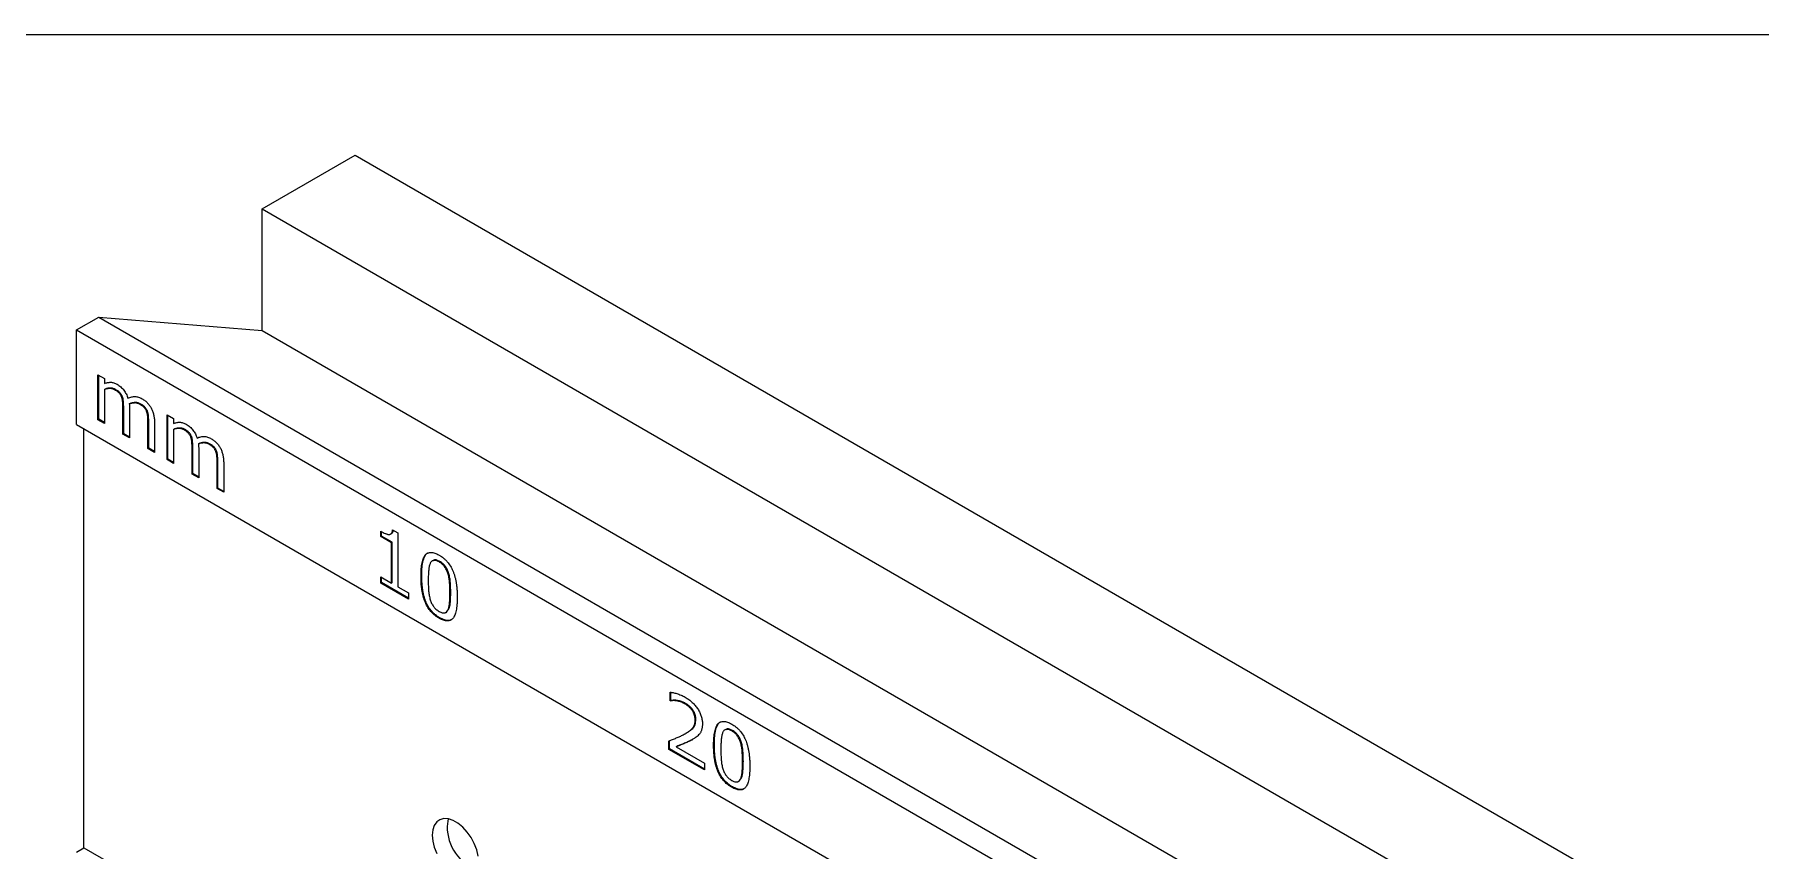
# Model space of a CAD drawing. Header units: millimetres. Extents: x 2 to 278, y 1 to 215.
# Drawn here: x 179.3 to 241.8, y 185.1 to 214.6 of the extents above; entities that cross this region are included whole.
import ezdxf

# ---------------------------------------------------------------- set-up
doc = ezdxf.new("R2010")
doc.units = ezdxf.units.MM

msp = doc.modelspace()

# ---------------------------------------------------------------- linework, layer by layer
at = {"color": 7, "linetype": 'Continuous', "lineweight": 0}
for p, q in [((1.579, 214.645), (277.989, 214.645)), ((187.509, 208.326), (190.876, 210.27)), ((190.876, 210.27), (270.426, 164.347)), ((187.509, 203.918), (187.509, 208.326)), ((187.509, 208.326), (267.058, 162.403)), ((180.773, 203.94), (181.582, 204.406)), ((181.582, 204.406), (261.131, 158.483)), ((181.582, 204.406), (187.509, 203.918)), ((180.773, 200.518), (180.773, 203.94)), ((180.773, 203.94), (260.323, 158.017)), ((187.509, 203.918), (267.058, 157.995)), ((181.551, 202.317), (181.79, 202.18)), ((181.551, 200.691), (181.551, 202.317)), ((181.578, 200.706), (181.578, 202.302)), ((181.79, 202.18), (181.79, 201.999)), ((181.79, 201.787), (181.817, 201.802)), ((181.79, 201.787), (181.79, 200.553)), ((182.177, 201.763), (182.204, 201.778)), ((182.416, 201.498), (182.442, 201.514)), ((182.458, 201.108), (182.485, 201.124)), ((182.458, 200.167), (182.458, 201.108)), ((182.485, 200.183), (182.485, 201.124)), ((182.688, 201.261), (182.715, 201.276)), ((182.697, 201.087), (182.697, 200.029)), ((183.084, 201.239), (183.111, 201.255)), ((183.323, 200.973), (183.35, 200.988)), ((184.057, 200.87), (184.296, 200.733)), ((184.057, 199.244), (184.057, 200.87)), ((184.084, 199.26), (184.084, 200.855)), ((180.773, 200.518), (260.323, 154.595)), ((181.043, 185.18), (181.043, 200.362)), ((181.551, 200.691), (181.578, 200.706)), ((181.79, 200.553), (181.551, 200.691)), ((181.79, 200.584), (181.578, 200.706)), ((183.365, 200.584), (183.392, 200.6)), ((183.365, 199.644), (183.365, 200.584)), ((183.392, 199.659), (183.392, 200.6)), ((183.604, 200.568), (183.604, 199.506)), ((184.296, 200.733), (184.296, 200.552)), ((184.296, 200.34), (184.323, 200.355)), ((184.296, 200.34), (184.296, 199.106)), ((184.684, 200.316), (184.711, 200.331)), ((182.458, 200.167), (182.485, 200.183)), ((182.697, 200.029), (182.458, 200.167)), ((182.697, 200.061), (182.485, 200.183)), ((183.365, 199.644), (183.392, 199.659)), ((183.604, 199.506), (183.365, 199.644)), ((183.604, 199.537), (183.392, 199.659)), ((184.922, 200.051), (184.949, 200.067)), ((184.965, 199.661), (184.992, 199.677)), ((184.965, 198.72), (184.965, 199.661)), ((184.992, 198.736), (184.992, 199.677)), ((185.194, 199.814), (185.221, 199.829)), ((185.203, 199.64), (185.203, 198.582)), ((185.591, 199.792), (185.618, 199.808)), ((184.057, 199.244), (184.084, 199.26)), ((184.296, 199.106), (184.057, 199.244)), ((184.296, 199.137), (184.084, 199.26)), ((185.829, 199.526), (185.856, 199.541)), ((185.872, 199.137), (185.899, 199.153)), ((185.872, 198.197), (185.872, 199.137)), ((185.899, 198.212), (185.899, 199.153)), ((186.11, 199.121), (186.11, 198.059)), ((184.965, 198.72), (184.992, 198.736)), ((185.203, 198.582), (184.965, 198.72)), ((185.203, 198.614), (184.992, 198.736)), ((185.872, 198.197), (185.899, 198.212)), ((186.11, 198.059), (185.872, 198.197)), ((186.11, 198.09), (185.899, 198.212)), ((191.805, 196.453), (191.805, 196.646)), ((191.805, 196.453), (191.832, 196.468)), ((192.187, 196.232), (191.805, 196.453)), ((191.832, 196.468), (191.832, 196.633)), ((192.214, 196.248), (191.832, 196.468)), ((192.163, 196.547), (192.196, 196.566)), ((192.233, 196.702), (192.426, 196.591)), ((192.426, 196.591), (192.426, 194.633)), ((192.187, 196.232), (192.214, 196.248)), ((192.187, 194.771), (192.187, 196.232)), ((192.214, 194.787), (192.214, 196.248)), ((193.705, 195.593), (193.671, 195.574)), ((193.945, 195.552), (193.918, 195.536)), ((191.805, 194.992), (192.187, 194.771)), ((191.805, 194.771), (191.805, 194.992)), ((191.805, 194.771), (191.832, 194.787)), ((192.808, 194.192), (191.805, 194.771)), ((191.832, 194.787), (191.832, 194.976)), ((192.808, 194.223), (191.832, 194.787)), ((192.187, 194.771), (192.214, 194.787)), ((192.426, 194.633), (192.808, 194.413)), ((193.262, 195.018), (193.289, 195.034)), ((194.262, 195.141), (194.235, 195.125)), ((192.808, 194.413), (192.808, 194.192)), ((194.339, 194.43), (194.312, 194.414)), ((193.918, 193.496), (193.945, 193.512)), ((194.159, 193.703), (194.193, 193.722)), ((194.182, 193.73), (194.263, 193.807)), ((194.263, 193.807), (194.236, 193.791)), ((202.32, 190.524), (202.32, 190.83)), ((202.293, 190.509), (202.293, 190.815)), ((202.293, 190.509), (202.32, 190.524)), ((202.306, 190.501), (202.293, 190.509)), ((202.306, 190.501), (202.333, 190.517)), ((202.333, 190.517), (202.32, 190.524)), ((202.826, 190.394), (202.853, 190.409)), ((203.2, 189.813), (203.227, 189.829)), ((202.245, 188.745), (202.245, 189.048)), ((202.272, 188.76), (202.272, 189.063)), ((202.835, 189.312), (202.868, 189.331)), ((203.071, 189.084), (203.098, 189.1)), ((204.312, 189.47), (204.278, 189.451)), ((204.552, 189.429), (204.525, 189.413)), ((204.869, 189.018), (204.842, 189.002)), ((202.245, 188.745), (202.272, 188.76)), ((203.534, 188), (202.245, 188.745)), ((203.534, 188.031), (202.272, 188.76)), ((202.512, 188.839), (202.539, 188.854)), ((202.512, 188.839), (203.534, 188.248)), ((203.868, 188.895), (203.895, 188.911)), ((203.534, 188.248), (203.534, 188)), ((204.946, 188.307), (204.919, 188.291)), ((204.525, 187.373), (204.552, 187.389)), ((204.766, 187.58), (204.799, 187.599)), ((204.789, 187.607), (204.87, 187.684)), ((204.87, 187.684), (204.843, 187.668)), ((180.773, 185.025), (181.043, 185.18)), ((181.043, 185.18), (260.592, 139.257))]:
    msp.add_line(p, q, dxfattribs=at)
at = {"color": 7, "linetype": 'Continuous', "lineweight": 0, "flags": 128}
for points in [[(195.337, 184.877), (195.282, 185.102), (195.194, 185.329), (195.077, 185.548), (194.934, 185.749), (194.773, 185.925), (194.601, 186.066), (194.425, 186.168), (194.253, 186.225), (194.092, 186.235), (193.95, 186.198), (193.832, 186.115), (193.744, 185.99), (193.69, 185.828), (193.671, 185.636)], [(194.252, 186.225), (194.229, 186.139), (194.21, 185.947)], [(193.671, 185.636), (193.69, 185.424), (193.744, 185.199), (193.832, 184.972)]]:
    msp.add_lwpolyline(points, dxfattribs=at)
at = {"color": 7, "linetype": 'Continuous', "lineweight": 0}
msp.add_arc((195.859, 185.942), 1.649, 179.82662, 250.67667, dxfattribs=at)
for points, knots in [([(181.79, 201.999), (181.808, 202.006), (181.844, 202.021), (181.899, 202.035), (181.954, 202.043), (182.009, 202.047), (182.066, 202.042), (182.124, 202.027), (182.184, 202.005), (182.225, 201.983), (182.245, 201.972)], [0, 0, 0, 0, 0.1401419, 0.274601, 0.4016979, 0.5246225, 0.6434956, 0.7614241, 0.879262, 1, 1, 1, 1]), ([(182.177, 201.763), (182.161, 201.772), (182.128, 201.789), (182.08, 201.805), (182.031, 201.817), (181.982, 201.82), (181.934, 201.817), (181.886, 201.811), (181.837, 201.801), (181.806, 201.792), (181.79, 201.787)], [0, 0, 0, 0, 0.112408, 0.225812, 0.344023, 0.46653, 0.593956, 0.725244, 0.860014, 1, 1, 1, 1]), ([(182.204, 201.778), (182.188, 201.787), (182.155, 201.805), (182.107, 201.821), (182.058, 201.833), (182.009, 201.835), (181.961, 201.833), (181.913, 201.827), (181.864, 201.817), (181.833, 201.807), (181.817, 201.802)], [0, 0, 0, 0, 0.112408, 0.225812, 0.344023, 0.46653, 0.593956, 0.725244, 0.860014, 1, 1, 1, 1]), ([(182.416, 201.498), (182.41, 201.511), (182.4, 201.537), (182.381, 201.574), (182.358, 201.609), (182.332, 201.643), (182.301, 201.675), (182.265, 201.705), (182.223, 201.735), (182.193, 201.753), (182.177, 201.763)], [0, 0, 0, 0, 0.109192, 0.215827, 0.320722, 0.428065, 0.543786, 0.676367, 0.827959, 1, 1, 1, 1]), ([(182.442, 201.514), (182.437, 201.527), (182.427, 201.553), (182.408, 201.59), (182.385, 201.625), (182.359, 201.659), (182.328, 201.69), (182.292, 201.721), (182.25, 201.751), (182.22, 201.769), (182.204, 201.778)], [0, 0, 0, 0, 0.109192, 0.215827, 0.320722, 0.428065, 0.543786, 0.676367, 0.827959, 1, 1, 1, 1]), ([(182.245, 201.972), (182.268, 201.958), (182.313, 201.93), (182.377, 201.88), (182.436, 201.823), (182.489, 201.76), (182.536, 201.693), (182.577, 201.622), (182.612, 201.548), (182.629, 201.497), (182.637, 201.472)], [0, 0, 0, 0, 0.141964, 0.274335, 0.400542, 0.522168, 0.642131, 0.759129, 0.87802, 1, 1, 1, 1]), ([(182.458, 201.108), (182.458, 201.144), (182.457, 201.214), (182.452, 201.301), (182.445, 201.369), (182.438, 201.415), (182.429, 201.458), (182.42, 201.485), (182.416, 201.498)], [0, 0, 0, 0, 0.28743, 0.560449, 0.686642, 0.801406, 0.905513, 1, 1, 1, 1]), ([(182.485, 201.124), (182.485, 201.159), (182.484, 201.229), (182.479, 201.317), (182.472, 201.384), (182.465, 201.43), (182.456, 201.473), (182.447, 201.501), (182.442, 201.514)], [0, 0, 0, 0, 0.28743, 0.560449, 0.686642, 0.801406, 0.905513, 1, 1, 1, 1]), ([(182.637, 201.472), (182.661, 201.481), (182.705, 201.5), (182.772, 201.518), (182.836, 201.529), (182.898, 201.531), (182.959, 201.525), (183.021, 201.509), (183.086, 201.484), (183.13, 201.46), (183.152, 201.448)], [0, 0, 0, 0, 0.157416, 0.301254, 0.431928, 0.550373, 0.66196, 0.773458, 0.885456, 1, 1, 1, 1]), ([(183.084, 201.239), (183.068, 201.248), (183.034, 201.266), (182.984, 201.283), (182.934, 201.294), (182.885, 201.297), (182.836, 201.293), (182.786, 201.286), (182.737, 201.276), (182.704, 201.266), (182.688, 201.261)], [0, 0, 0, 0, 0.112118, 0.226152, 0.343515, 0.465948, 0.593613, 0.724375, 0.859979, 1, 1, 1, 1]), ([(182.688, 201.261), (182.689, 201.248), (182.692, 201.22), (182.694, 201.177), (182.696, 201.132), (182.697, 201.102), (182.697, 201.087)], [0, 0, 0, 0, 0.218082, 0.468953, 0.737155, 1, 1, 1, 1]), ([(183.111, 201.255), (183.095, 201.264), (183.061, 201.282), (183.011, 201.299), (182.961, 201.309), (182.912, 201.312), (182.863, 201.309), (182.813, 201.302), (182.764, 201.291), (182.731, 201.281), (182.715, 201.276)], [0, 0, 0, 0, 0.112118, 0.226152, 0.343515, 0.465948, 0.593613, 0.724375, 0.859979, 1, 1, 1, 1]), ([(183.323, 200.973), (183.318, 200.986), (183.307, 201.012), (183.288, 201.049), (183.265, 201.085), (183.239, 201.119), (183.208, 201.151), (183.172, 201.181), (183.13, 201.212), (183.1, 201.23), (183.084, 201.239)], [0, 0, 0, 0, 0.108855, 0.216175, 0.321609, 0.429329, 0.545196, 0.677367, 0.828491, 1, 1, 1, 1]), ([(183.35, 200.988), (183.345, 201.001), (183.334, 201.027), (183.315, 201.065), (183.292, 201.1), (183.266, 201.134), (183.235, 201.167), (183.199, 201.197), (183.157, 201.227), (183.127, 201.245), (183.111, 201.255)], [0, 0, 0, 0, 0.108855, 0.216175, 0.321609, 0.429329, 0.545196, 0.677367, 0.828491, 1, 1, 1, 1]), ([(183.152, 201.448), (183.171, 201.437), (183.207, 201.415), (183.26, 201.377), (183.308, 201.336), (183.353, 201.292), (183.394, 201.246), (183.432, 201.196), (183.465, 201.143), (183.495, 201.088), (183.521, 201.03), (183.543, 200.969), (183.562, 200.907), (183.577, 200.843), (183.59, 200.777), (183.598, 200.709), (183.603, 200.639), (183.603, 200.592), (183.604, 200.568)], [0, 0, 0, 0, 0.069912, 0.135648, 0.197678, 0.256887, 0.313332, 0.368486, 0.423293, 0.478714, 0.534913, 0.592857, 0.653152, 0.715302, 0.780929, 0.850221, 0.923123, 1, 1, 1, 1]), ([(183.365, 200.584), (183.365, 200.619), (183.364, 200.688), (183.359, 200.776), (183.352, 200.843), (183.345, 200.89), (183.336, 200.932), (183.327, 200.96), (183.323, 200.973)], [0, 0, 0, 0, 0.282931, 0.557205, 0.685132, 0.801563, 0.906149, 1, 1, 1, 1]), ([(183.392, 200.6), (183.392, 200.635), (183.391, 200.704), (183.386, 200.791), (183.379, 200.859), (183.372, 200.905), (183.363, 200.948), (183.354, 200.975), (183.35, 200.988)], [0, 0, 0, 0, 0.282931, 0.557205, 0.685132, 0.801563, 0.906149, 1, 1, 1, 1]), ([(184.296, 200.552), (184.314, 200.559), (184.35, 200.574), (184.406, 200.588), (184.461, 200.596), (184.516, 200.6), (184.572, 200.595), (184.63, 200.58), (184.69, 200.558), (184.731, 200.536), (184.752, 200.525)], [0, 0, 0, 0, 0.1401419, 0.274601, 0.4016979, 0.5246225, 0.6434956, 0.7614241, 0.879262, 1, 1, 1, 1]), ([(184.684, 200.316), (184.668, 200.325), (184.635, 200.342), (184.586, 200.358), (184.537, 200.37), (184.489, 200.373), (184.441, 200.37), (184.392, 200.364), (184.344, 200.354), (184.312, 200.345), (184.296, 200.34)], [0, 0, 0, 0, 0.112408, 0.225812, 0.344023, 0.46653, 0.593956, 0.725244, 0.860014, 1, 1, 1, 1]), ([(184.711, 200.331), (184.694, 200.34), (184.662, 200.358), (184.613, 200.374), (184.564, 200.386), (184.516, 200.388), (184.468, 200.386), (184.419, 200.38), (184.371, 200.37), (184.339, 200.36), (184.323, 200.355)], [0, 0, 0, 0, 0.112408, 0.225812, 0.344023, 0.46653, 0.593956, 0.725244, 0.860014, 1, 1, 1, 1]), ([(184.922, 200.051), (184.917, 200.064), (184.907, 200.09), (184.887, 200.127), (184.864, 200.162), (184.839, 200.196), (184.808, 200.228), (184.772, 200.258), (184.73, 200.288), (184.7, 200.306), (184.684, 200.316)], [0, 0, 0, 0, 0.109192, 0.215827, 0.320722, 0.428065, 0.543786, 0.676367, 0.827959, 1, 1, 1, 1]), ([(184.949, 200.067), (184.944, 200.08), (184.934, 200.106), (184.914, 200.143), (184.891, 200.178), (184.866, 200.212), (184.835, 200.243), (184.799, 200.274), (184.757, 200.304), (184.727, 200.322), (184.711, 200.331)], [0, 0, 0, 0, 0.109192, 0.215827, 0.320722, 0.428065, 0.543786, 0.676367, 0.827959, 1, 1, 1, 1]), ([(184.752, 200.525), (184.775, 200.511), (184.819, 200.483), (184.883, 200.433), (184.942, 200.376), (184.995, 200.313), (185.042, 200.246), (185.083, 200.175), (185.118, 200.101), (185.135, 200.05), (185.144, 200.025)], [0, 0, 0, 0, 0.141964, 0.274335, 0.400542, 0.522168, 0.642131, 0.759129, 0.87802, 1, 1, 1, 1]), ([(184.965, 199.661), (184.964, 199.697), (184.964, 199.767), (184.958, 199.854), (184.952, 199.922), (184.944, 199.968), (184.935, 200.011), (184.926, 200.038), (184.922, 200.051)], [0, 0, 0, 0, 0.28743, 0.560449, 0.686642, 0.801406, 0.905513, 1, 1, 1, 1]), ([(184.992, 199.677), (184.991, 199.712), (184.991, 199.782), (184.985, 199.87), (184.979, 199.937), (184.971, 199.983), (184.962, 200.026), (184.953, 200.054), (184.949, 200.067)], [0, 0, 0, 0, 0.28743, 0.560449, 0.686642, 0.801406, 0.905513, 1, 1, 1, 1]), ([(185.144, 200.025), (185.167, 200.034), (185.211, 200.053), (185.279, 200.071), (185.342, 200.082), (185.404, 200.084), (185.465, 200.078), (185.528, 200.062), (185.593, 200.037), (185.637, 200.013), (185.659, 200.001)], [0, 0, 0, 0, 0.157416, 0.301254, 0.431928, 0.550373, 0.66196, 0.773458, 0.885456, 1, 1, 1, 1]), ([(185.591, 199.792), (185.574, 199.801), (185.541, 199.819), (185.491, 199.836), (185.441, 199.847), (185.391, 199.85), (185.342, 199.846), (185.293, 199.839), (185.243, 199.829), (185.211, 199.819), (185.194, 199.814)], [0, 0, 0, 0, 0.112118, 0.226152, 0.343515, 0.465948, 0.593613, 0.724375, 0.859979, 1, 1, 1, 1]), ([(185.194, 199.814), (185.196, 199.801), (185.198, 199.773), (185.201, 199.73), (185.203, 199.685), (185.203, 199.655), (185.203, 199.64)], [0, 0, 0, 0, 0.218082, 0.468953, 0.737155, 1, 1, 1, 1]), ([(185.618, 199.808), (185.601, 199.817), (185.568, 199.835), (185.518, 199.852), (185.468, 199.862), (185.418, 199.865), (185.369, 199.862), (185.32, 199.855), (185.27, 199.844), (185.238, 199.835), (185.221, 199.829)], [0, 0, 0, 0, 0.112118, 0.226152, 0.343515, 0.465948, 0.593613, 0.724375, 0.859979, 1, 1, 1, 1]), ([(185.829, 199.526), (185.824, 199.539), (185.814, 199.565), (185.794, 199.602), (185.772, 199.638), (185.746, 199.672), (185.715, 199.704), (185.679, 199.734), (185.637, 199.765), (185.607, 199.783), (185.591, 199.792)], [0, 0, 0, 0, 0.108855, 0.216175, 0.321609, 0.429329, 0.545196, 0.677367, 0.828491, 1, 1, 1, 1]), ([(185.856, 199.541), (185.851, 199.554), (185.841, 199.58), (185.821, 199.618), (185.799, 199.653), (185.773, 199.687), (185.742, 199.72), (185.706, 199.75), (185.664, 199.78), (185.634, 199.798), (185.618, 199.808)], [0, 0, 0, 0, 0.108855, 0.216175, 0.321609, 0.429329, 0.545196, 0.677367, 0.828491, 1, 1, 1, 1]), ([(185.659, 200.001), (185.677, 199.99), (185.714, 199.968), (185.766, 199.93), (185.815, 199.889), (185.86, 199.845), (185.901, 199.799), (185.938, 199.749), (185.972, 199.696), (186.001, 199.641), (186.027, 199.583), (186.049, 199.522), (186.068, 199.46), (186.084, 199.396), (186.096, 199.33), (186.104, 199.262), (186.109, 199.192), (186.11, 199.145), (186.11, 199.121)], [0, 0, 0, 0, 0.069912, 0.135648, 0.197678, 0.256887, 0.313332, 0.368486, 0.423293, 0.478714, 0.534913, 0.592857, 0.653152, 0.715302, 0.780929, 0.850221, 0.923123, 1, 1, 1, 1]), ([(185.872, 199.137), (185.871, 199.172), (185.871, 199.241), (185.866, 199.329), (185.859, 199.396), (185.852, 199.443), (185.842, 199.485), (185.833, 199.513), (185.829, 199.526)], [0, 0, 0, 0, 0.282931, 0.557205, 0.685132, 0.801563, 0.906149, 1, 1, 1, 1]), ([(185.899, 199.153), (185.898, 199.188), (185.898, 199.257), (185.892, 199.344), (185.886, 199.412), (185.879, 199.458), (185.869, 199.501), (185.86, 199.528), (185.856, 199.541)], [0, 0, 0, 0, 0.282931, 0.557205, 0.685132, 0.801563, 0.906149, 1, 1, 1, 1]), ([(191.805, 196.646), (191.832, 196.631), (191.888, 196.6), (191.957, 196.57), (192.012, 196.55), (192.048, 196.538), (192.08, 196.532), (192.098, 196.532), (192.106, 196.532)], [0, 0, 0, 0, 0.262083, 0.542825, 0.680749, 0.801602, 0.907794, 1, 1, 1, 1]), ([(192.106, 196.532), (192.116, 196.533), (192.133, 196.535), (192.157, 196.543), (192.178, 196.555), (192.196, 196.572), (192.211, 196.595), (192.222, 196.624), (192.23, 196.66), (192.232, 196.688), (192.233, 196.702)], [0, 0, 0, 0, 0.122569, 0.240706, 0.354017, 0.468353, 0.585293, 0.709986, 0.849029, 1, 1, 1, 1]), ([(192.193, 196.564), (192.209, 196.576), (192.243, 196.602), (192.25, 196.659), (192.254, 196.69)], [0, 0, 0, 0, 0.450038, 1, 1, 1, 1]), ([(193.262, 195.018), (193.262, 195.065), (193.263, 195.156), (193.271, 195.284), (193.283, 195.4), (193.3, 195.503), (193.322, 195.594), (193.349, 195.673), (193.382, 195.739), (193.419, 195.793), (193.462, 195.834), (193.51, 195.864), (193.565, 195.88), (193.625, 195.886), (193.69, 195.879), (193.761, 195.859), (193.838, 195.829), (193.891, 195.799), (193.918, 195.784)], [0, 0, 0, 0, 0.090625, 0.17535, 0.254088, 0.327393, 0.395789, 0.459102, 0.517906, 0.573174, 0.625499, 0.676328, 0.726617, 0.777206, 0.828961, 0.882801, 0.939626, 1, 1, 1, 1]), ([(193.289, 195.034), (193.29, 195.12), (193.293, 195.291), (193.324, 195.534), (193.387, 195.723), (193.455, 195.838), (193.511, 195.857), (193.521, 195.86)], [0, 0, 0, 0, 0.2545657, 0.509035, 0.7631896, 0.9536815, 1, 1, 1, 1]), ([(193.599, 195.49), (193.592, 195.475), (193.577, 195.442), (193.561, 195.384), (193.548, 195.317), (193.539, 195.239), (193.533, 195.154), (193.528, 195.063), (193.525, 194.967), (193.524, 194.9), (193.524, 194.866)], [0, 0, 0, 0, 0.092932, 0.195517, 0.308519, 0.432509, 0.565434, 0.704477, 0.849094, 1, 1, 1, 1]), ([(193.918, 195.536), (193.899, 195.547), (193.863, 195.567), (193.811, 195.586), (193.764, 195.595), (193.721, 195.594), (193.684, 195.583), (193.651, 195.561), (193.622, 195.531), (193.607, 195.504), (193.599, 195.49)], [0, 0, 0, 0, 0.141373, 0.271633, 0.394112, 0.510434, 0.625792, 0.743398, 0.867888, 1, 1, 1, 1]), ([(193.945, 195.552), (193.908, 195.57), (193.834, 195.607), (193.745, 195.622), (193.716, 195.59), (193.708, 195.582)], [0, 0, 0, 0, 0.42532, 0.849508, 1, 1, 1, 1]), ([(193.918, 195.784), (193.946, 195.768), (193.999, 195.735), (194.076, 195.677), (194.148, 195.614), (194.214, 195.544), (194.274, 195.47), (194.328, 195.389), (194.377, 195.303), (194.419, 195.211), (194.456, 195.113), (194.488, 195.01), (194.515, 194.9), (194.537, 194.784), (194.554, 194.662), (194.566, 194.534), (194.573, 194.4), (194.574, 194.309), (194.575, 194.263)], [0, 0, 0, 0, 0.0610324, 0.1185041, 0.1731157, 0.2253216, 0.2760008, 0.3266701, 0.377985, 0.4306815, 0.4863913, 0.5454405, 0.6087782, 0.6767602, 0.749332, 0.8273877, 0.910869, 1, 1, 1, 1]), ([(194.235, 195.125), (194.227, 195.148), (194.213, 195.191), (194.184, 195.254), (194.151, 195.313), (194.115, 195.367), (194.073, 195.416), (194.026, 195.461), (193.974, 195.502), (193.937, 195.525), (193.918, 195.536)], [0, 0, 0, 0, 0.130246, 0.252579, 0.370446, 0.485239, 0.600835, 0.723405, 0.855628, 1, 1, 1, 1]), ([(194.262, 195.141), (194.254, 195.163), (194.239, 195.207), (194.211, 195.27), (194.178, 195.328), (194.142, 195.382), (194.1, 195.432), (194.053, 195.477), (194.001, 195.518), (193.964, 195.54), (193.945, 195.552)], [0, 0, 0, 0, 0.130246, 0.252579, 0.370446, 0.485239, 0.600835, 0.723405, 0.855628, 1, 1, 1, 1]), ([(193.918, 193.496), (193.891, 193.513), (193.837, 193.545), (193.76, 193.604), (193.688, 193.667), (193.622, 193.736), (193.562, 193.809), (193.508, 193.89), (193.459, 193.975), (193.417, 194.066), (193.38, 194.163), (193.348, 194.266), (193.322, 194.376), (193.3, 194.492), (193.282, 194.615), (193.27, 194.744), (193.263, 194.879), (193.262, 194.971), (193.262, 195.018)], [0, 0, 0, 0, 0.060973, 0.118388, 0.172874, 0.22467, 0.275401, 0.32568, 0.376549, 0.428972, 0.484148, 0.542887, 0.606162, 0.674011, 0.747103, 0.82563, 0.909854, 1, 1, 1, 1]), ([(193.945, 193.512), (193.917, 193.529), (193.864, 193.561), (193.787, 193.619), (193.715, 193.682), (193.649, 193.751), (193.589, 193.825), (193.535, 193.905), (193.486, 193.991), (193.444, 194.082), (193.407, 194.179), (193.375, 194.282), (193.348, 194.392), (193.327, 194.508), (193.309, 194.63), (193.297, 194.759), (193.29, 194.895), (193.289, 194.986), (193.289, 195.034)], [0, 0, 0, 0, 0.060973, 0.118388, 0.172874, 0.22467, 0.275401, 0.32568, 0.376549, 0.428972, 0.484148, 0.542887, 0.606162, 0.674011, 0.747103, 0.82563, 0.909854, 1, 1, 1, 1]), ([(193.524, 194.866), (193.524, 194.83), (193.525, 194.759), (193.527, 194.657), (193.532, 194.564), (193.537, 194.478), (193.546, 194.396), (193.559, 194.318), (193.575, 194.241), (193.59, 194.19), (193.597, 194.165)], [0, 0, 0, 0, 0.164101, 0.31475, 0.45075, 0.57345, 0.686482, 0.794892, 0.899373, 1, 1, 1, 1]), ([(194.312, 194.414), (194.312, 194.45), (194.311, 194.52), (194.308, 194.623), (194.304, 194.719), (194.297, 194.809), (194.287, 194.894), (194.274, 194.975), (194.258, 195.051), (194.242, 195.101), (194.235, 195.125)], [0, 0, 0, 0, 0.159651, 0.308566, 0.446193, 0.573969, 0.692158, 0.802057, 0.904099, 1, 1, 1, 1]), ([(194.339, 194.43), (194.339, 194.466), (194.338, 194.536), (194.335, 194.638), (194.331, 194.734), (194.324, 194.825), (194.314, 194.91), (194.301, 194.99), (194.285, 195.067), (194.269, 195.117), (194.262, 195.141)], [0, 0, 0, 0, 0.159651, 0.308566, 0.446193, 0.573969, 0.692158, 0.802057, 0.904099, 1, 1, 1, 1]), ([(193.597, 194.165), (193.605, 194.142), (193.619, 194.099), (193.646, 194.035), (193.678, 193.976), (193.715, 193.921), (193.757, 193.869), (193.805, 193.823), (193.86, 193.78), (193.898, 193.757), (193.918, 193.745)], [0, 0, 0, 0, 0.127933, 0.248979, 0.364498, 0.478623, 0.594752, 0.717986, 0.852152, 1, 1, 1, 1]), ([(194.575, 194.263), (194.574, 194.215), (194.573, 194.124), (194.566, 193.995), (194.554, 193.878), (194.536, 193.774), (194.514, 193.683), (194.487, 193.605), (194.454, 193.539), (194.416, 193.486), (194.373, 193.445), (194.325, 193.417), (194.271, 193.399), (194.211, 193.395), (194.145, 193.402), (194.074, 193.422), (193.998, 193.453), (193.945, 193.482), (193.918, 193.496)], [0, 0, 0, 0, 0.091414, 0.176654, 0.25618, 0.329726, 0.398161, 0.461186, 0.519966, 0.574874, 0.627124, 0.67754, 0.72759, 0.777885, 0.829619, 0.883437, 0.939926, 1, 1, 1, 1]), ([(194.236, 193.791), (194.243, 193.808), (194.258, 193.842), (194.274, 193.9), (194.287, 193.965), (194.297, 194.038), (194.304, 194.119), (194.308, 194.209), (194.311, 194.308), (194.312, 194.378), (194.312, 194.414)], [0, 0, 0, 0, 0.097892, 0.201849, 0.31108, 0.427473, 0.552815, 0.689917, 0.838949, 1, 1, 1, 1]), ([(194.263, 193.807), (194.27, 193.823), (194.285, 193.857), (194.301, 193.916), (194.314, 193.981), (194.324, 194.054), (194.331, 194.135), (194.335, 194.225), (194.338, 194.324), (194.339, 194.394), (194.339, 194.43)], [0, 0, 0, 0, 0.097892, 0.201849, 0.31108, 0.427473, 0.552815, 0.689917, 0.838949, 1, 1, 1, 1]), ([(193.918, 193.745), (193.937, 193.734), (193.974, 193.714), (194.026, 193.695), (194.073, 193.686), (194.116, 193.686), (194.153, 193.698), (194.186, 193.719), (194.215, 193.75), (194.229, 193.777), (194.236, 193.791)], [0, 0, 0, 0, 0.141458, 0.272712, 0.395264, 0.512481, 0.627909, 0.745586, 0.869079, 1, 1, 1, 1]), ([(194.371, 193.452), (194.339, 193.436), (194.266, 193.398), (194.114, 193.425), (194.001, 193.483), (193.945, 193.512)], [0, 0, 0, 0, 0.277779, 0.638582, 1, 1, 1, 1]), ([(202.293, 190.815), (202.309, 190.814), (202.344, 190.812), (202.402, 190.802), (202.466, 190.787), (202.537, 190.767), (202.612, 190.743), (202.686, 190.712), (202.76, 190.679), (202.808, 190.652), (202.832, 190.638)], [0, 0, 0, 0, 0.097337, 0.206406, 0.328427, 0.462824, 0.602026, 0.737696, 0.870465, 1, 1, 1, 1]), ([(202.826, 190.394), (202.806, 190.405), (202.765, 190.427), (202.703, 190.453), (202.638, 190.476), (202.571, 190.494), (202.504, 190.506), (202.436, 190.512), (202.37, 190.511), (202.327, 190.504), (202.306, 190.501)], [0, 0, 0, 0, 0.107885, 0.221269, 0.340699, 0.466192, 0.595932, 0.727197, 0.862174, 1, 1, 1, 1]), ([(202.853, 190.409), (202.833, 190.42), (202.792, 190.443), (202.73, 190.469), (202.665, 190.492), (202.598, 190.51), (202.531, 190.522), (202.463, 190.527), (202.397, 190.526), (202.354, 190.52), (202.333, 190.517)], [0, 0, 0, 0, 0.107885, 0.221269, 0.340699, 0.466192, 0.595932, 0.727197, 0.862174, 1, 1, 1, 1]), ([(203.2, 189.813), (203.2, 189.827), (203.199, 189.855), (203.194, 189.897), (203.187, 189.939), (203.176, 189.98), (203.161, 190.021), (203.145, 190.061), (203.124, 190.1), (203.101, 190.139), (203.075, 190.177), (203.047, 190.213), (203.016, 190.247), (202.983, 190.28), (202.947, 190.311), (202.909, 190.341), (202.868, 190.368), (202.84, 190.385), (202.826, 190.394)], [0, 0, 0, 0, 0.065322, 0.127174, 0.186583, 0.244472, 0.301044, 0.357036, 0.413379, 0.470966, 0.529101, 0.588875, 0.649686, 0.713323, 0.779905, 0.849596, 0.922575, 1, 1, 1, 1]), ([(202.832, 190.638), (202.856, 190.624), (202.903, 190.596), (202.971, 190.549), (203.035, 190.5), (203.095, 190.448), (203.151, 190.392), (203.203, 190.334), (203.251, 190.273), (203.295, 190.21), (203.334, 190.145), (203.369, 190.078), (203.398, 190.012), (203.422, 189.944), (203.44, 189.876), (203.453, 189.808), (203.461, 189.739), (203.462, 189.694), (203.462, 189.671)], [0, 0, 0, 0, 0.0774803, 0.1512475, 0.2212046, 0.288216, 0.3520034, 0.4138958, 0.4741458, 0.5335186, 0.5917264, 0.6483819, 0.7044296, 0.7605296, 0.8173213, 0.8759191, 0.9366117, 1, 1, 1, 1]), ([(203.227, 189.829), (203.227, 189.843), (203.226, 189.87), (203.221, 189.913), (203.214, 189.954), (203.203, 189.996), (203.188, 190.036), (203.172, 190.076), (203.151, 190.116), (203.128, 190.155), (203.102, 190.192), (203.074, 190.228), (203.043, 190.263), (203.01, 190.296), (202.974, 190.326), (202.936, 190.356), (202.895, 190.384), (202.867, 190.401), (202.853, 190.409)], [0, 0, 0, 0, 0.065322, 0.127174, 0.186583, 0.244472, 0.301044, 0.357036, 0.413379, 0.470966, 0.529101, 0.588875, 0.649686, 0.713323, 0.779905, 0.849596, 0.922575, 1, 1, 1, 1]), ([(202.769, 189.276), (202.789, 189.286), (202.828, 189.307), (202.882, 189.339), (202.932, 189.371), (202.977, 189.4), (203.016, 189.431), (203.052, 189.46), (203.082, 189.488), (203.108, 189.516), (203.13, 189.545), (203.149, 189.575), (203.164, 189.609), (203.178, 189.644), (203.187, 189.684), (203.195, 189.724), (203.199, 189.767), (203.199, 189.798), (203.2, 189.813)], [0, 0, 0, 0, 0.099873, 0.193379, 0.279907, 0.359786, 0.432818, 0.499623, 0.559625, 0.613275, 0.663338, 0.712022, 0.760391, 0.808044, 0.855825, 0.903458, 0.951391, 1, 1, 1, 1]), ([(202.864, 189.331), (202.896, 189.349), (202.983, 189.399), (203.104, 189.487), (203.21, 189.627), (203.221, 189.762), (203.227, 189.829)], [0, 0, 0, 0, 0.186274, 0.50339, 0.751822, 1, 1, 1, 1]), ([(203.462, 189.671), (203.462, 189.651), (203.461, 189.611), (203.456, 189.555), (203.448, 189.502), (203.435, 189.454), (203.42, 189.409), (203.401, 189.368), (203.379, 189.33), (203.361, 189.308), (203.353, 189.296)], [0, 0, 0, 0, 0.133272, 0.261539, 0.387255, 0.510373, 0.632017, 0.754319, 0.876365, 1, 1, 1, 1]), ([(203.868, 188.895), (203.869, 188.942), (203.87, 189.033), (203.877, 189.161), (203.889, 189.277), (203.907, 189.38), (203.929, 189.471), (203.956, 189.55), (203.988, 189.615), (204.025, 189.67), (204.068, 189.711), (204.117, 189.741), (204.172, 189.757), (204.231, 189.763), (204.297, 189.756), (204.368, 189.736), (204.444, 189.706), (204.497, 189.676), (204.525, 189.661)], [0, 0, 0, 0, 0.090625, 0.17535, 0.254088, 0.327393, 0.395789, 0.459102, 0.517906, 0.573174, 0.625499, 0.676328, 0.726617, 0.777206, 0.828961, 0.882801, 0.939626, 1, 1, 1, 1]), ([(203.895, 188.911), (203.897, 188.996), (203.9, 189.168), (203.93, 189.411), (203.994, 189.6), (204.062, 189.715), (204.117, 189.734), (204.128, 189.737)], [0, 0, 0, 0, 0.254566, 0.509035, 0.76319, 0.953682, 1, 1, 1, 1]), ([(204.525, 189.661), (204.552, 189.645), (204.606, 189.612), (204.683, 189.554), (204.755, 189.491), (204.821, 189.421), (204.881, 189.347), (204.935, 189.266), (204.983, 189.18), (205.026, 189.088), (205.062, 188.99), (205.095, 188.887), (205.121, 188.777), (205.144, 188.661), (205.16, 188.539), (205.173, 188.411), (205.18, 188.277), (205.181, 188.186), (205.181, 188.14)], [0, 0, 0, 0, 0.061032, 0.118504, 0.173116, 0.225322, 0.276001, 0.32667, 0.377985, 0.430681, 0.486391, 0.54544, 0.608778, 0.67676, 0.749332, 0.827388, 0.910869, 1, 1, 1, 1]), ([(202.245, 189.048), (202.29, 189.066), (202.38, 189.103), (202.515, 189.157), (202.647, 189.211), (202.729, 189.254), (202.769, 189.276)], [0, 0, 0, 0, 0.254955, 0.510317, 0.760116, 1, 1, 1, 1]), ([(203.071, 189.084), (203.024, 189.06), (202.931, 189.011), (202.811, 188.959), (202.714, 188.92), (202.645, 188.891), (202.577, 188.865), (202.533, 188.847), (202.512, 188.839)], [0, 0, 0, 0, 0.258241, 0.517221, 0.644363, 0.767594, 0.885944, 1, 1, 1, 1]), ([(203.098, 189.1), (203.051, 189.075), (202.958, 189.027), (202.838, 188.975), (202.741, 188.936), (202.672, 188.907), (202.604, 188.881), (202.56, 188.863), (202.539, 188.854)], [0, 0, 0, 0, 0.258241, 0.517221, 0.644363, 0.767594, 0.885944, 1, 1, 1, 1]), ([(203.353, 189.296), (203.335, 189.276), (203.299, 189.235), (203.246, 189.192), (203.199, 189.159), (203.16, 189.134), (203.117, 189.109), (203.086, 189.092), (203.071, 189.084)], [0, 0, 0, 0, 0.221245, 0.452952, 0.575438, 0.70761, 0.848907, 1, 1, 1, 1]), ([(204.205, 189.367), (204.198, 189.352), (204.184, 189.319), (204.168, 189.261), (204.155, 189.194), (204.146, 189.116), (204.139, 189.031), (204.135, 188.94), (204.131, 188.844), (204.131, 188.777), (204.131, 188.743)], [0, 0, 0, 0, 0.092932, 0.195517, 0.308519, 0.432509, 0.565434, 0.704477, 0.849094, 1, 1, 1, 1]), ([(204.525, 189.413), (204.506, 189.424), (204.469, 189.444), (204.417, 189.463), (204.37, 189.472), (204.328, 189.471), (204.29, 189.46), (204.258, 189.438), (204.228, 189.408), (204.213, 189.381), (204.205, 189.367)], [0, 0, 0, 0, 0.141373, 0.271633, 0.394112, 0.510434, 0.625792, 0.743398, 0.867888, 1, 1, 1, 1]), ([(204.552, 189.429), (204.515, 189.447), (204.441, 189.484), (204.351, 189.499), (204.322, 189.467), (204.315, 189.459)], [0, 0, 0, 0, 0.42532, 0.849508, 1, 1, 1, 1]), ([(204.842, 189.002), (204.834, 189.025), (204.819, 189.068), (204.791, 189.131), (204.758, 189.19), (204.722, 189.244), (204.68, 189.293), (204.633, 189.338), (204.581, 189.379), (204.544, 189.402), (204.525, 189.413)], [0, 0, 0, 0, 0.130246, 0.252579, 0.370446, 0.485239, 0.600835, 0.723405, 0.855628, 1, 1, 1, 1]), ([(204.869, 189.018), (204.861, 189.04), (204.846, 189.084), (204.818, 189.147), (204.785, 189.205), (204.748, 189.259), (204.707, 189.309), (204.66, 189.354), (204.608, 189.395), (204.571, 189.417), (204.552, 189.429)], [0, 0, 0, 0, 0.130246, 0.252579, 0.370446, 0.485239, 0.600835, 0.723405, 0.855628, 1, 1, 1, 1]), ([(204.919, 188.291), (204.918, 188.327), (204.918, 188.397), (204.915, 188.5), (204.91, 188.596), (204.903, 188.686), (204.894, 188.771), (204.88, 188.852), (204.864, 188.928), (204.849, 188.978), (204.842, 189.002)], [0, 0, 0, 0, 0.159651, 0.308566, 0.446193, 0.573969, 0.692158, 0.802057, 0.904099, 1, 1, 1, 1]), ([(204.946, 188.307), (204.945, 188.343), (204.945, 188.413), (204.942, 188.515), (204.937, 188.611), (204.93, 188.702), (204.921, 188.787), (204.907, 188.867), (204.891, 188.944), (204.876, 188.994), (204.869, 189.018)], [0, 0, 0, 0, 0.159651, 0.308566, 0.446193, 0.573969, 0.692158, 0.802057, 0.904099, 1, 1, 1, 1]), ([(204.525, 187.373), (204.497, 187.39), (204.444, 187.422), (204.366, 187.481), (204.295, 187.543), (204.229, 187.612), (204.169, 187.686), (204.115, 187.767), (204.066, 187.852), (204.024, 187.943), (203.987, 188.04), (203.955, 188.143), (203.928, 188.253), (203.906, 188.369), (203.889, 188.492), (203.877, 188.621), (203.87, 188.756), (203.869, 188.848), (203.868, 188.895)], [0, 0, 0, 0, 0.060973, 0.118388, 0.172874, 0.22467, 0.275401, 0.32568, 0.376549, 0.428972, 0.484148, 0.542887, 0.606162, 0.674011, 0.747103, 0.82563, 0.909854, 1, 1, 1, 1]), ([(204.552, 187.389), (204.524, 187.406), (204.471, 187.438), (204.393, 187.496), (204.322, 187.559), (204.256, 187.628), (204.196, 187.702), (204.142, 187.782), (204.093, 187.868), (204.051, 187.959), (204.014, 188.056), (203.982, 188.159), (203.955, 188.268), (203.933, 188.384), (203.916, 188.507), (203.904, 188.636), (203.897, 188.772), (203.896, 188.863), (203.895, 188.911)], [0, 0, 0, 0, 0.060973, 0.118388, 0.172874, 0.22467, 0.275401, 0.32568, 0.376549, 0.428972, 0.484148, 0.542887, 0.606162, 0.674011, 0.747103, 0.82563, 0.909854, 1, 1, 1, 1]), ([(204.131, 188.743), (204.131, 188.707), (204.131, 188.636), (204.134, 188.534), (204.138, 188.441), (204.144, 188.355), (204.153, 188.273), (204.165, 188.195), (204.182, 188.118), (204.197, 188.067), (204.204, 188.042)], [0, 0, 0, 0, 0.164101, 0.31475, 0.45075, 0.57345, 0.686482, 0.794892, 0.899373, 1, 1, 1, 1]), ([(204.204, 188.042), (204.211, 188.019), (204.225, 187.976), (204.253, 187.912), (204.285, 187.853), (204.322, 187.797), (204.364, 187.746), (204.412, 187.7), (204.466, 187.657), (204.505, 187.634), (204.525, 187.621)], [0, 0, 0, 0, 0.127933, 0.248979, 0.364498, 0.478623, 0.594752, 0.717986, 0.852152, 1, 1, 1, 1]), ([(205.181, 188.14), (205.181, 188.092), (205.18, 188.001), (205.172, 187.872), (205.16, 187.755), (205.143, 187.651), (205.12, 187.56), (205.093, 187.482), (205.061, 187.416), (205.023, 187.363), (204.98, 187.322), (204.931, 187.293), (204.877, 187.276), (204.817, 187.272), (204.752, 187.279), (204.681, 187.299), (204.605, 187.33), (204.552, 187.358), (204.525, 187.373)], [0, 0, 0, 0, 0.0914137, 0.1766536, 0.2561798, 0.3297258, 0.3981607, 0.4611863, 0.5199664, 0.5748745, 0.6271243, 0.6775398, 0.7275903, 0.7778855, 0.8296186, 0.8834366, 0.9399256, 1, 1, 1, 1]), ([(204.843, 187.668), (204.85, 187.685), (204.864, 187.719), (204.881, 187.777), (204.894, 187.842), (204.903, 187.915), (204.91, 187.996), (204.915, 188.086), (204.918, 188.185), (204.918, 188.255), (204.919, 188.291)], [0, 0, 0, 0, 0.097892, 0.201849, 0.31108, 0.427473, 0.552815, 0.689917, 0.838949, 1, 1, 1, 1]), ([(204.87, 187.684), (204.877, 187.7), (204.891, 187.734), (204.908, 187.793), (204.921, 187.858), (204.93, 187.931), (204.937, 188.012), (204.942, 188.102), (204.945, 188.201), (204.945, 188.271), (204.946, 188.307)], [0, 0, 0, 0, 0.097892, 0.201849, 0.31108, 0.427473, 0.552815, 0.689917, 0.838949, 1, 1, 1, 1]), ([(204.525, 187.621), (204.544, 187.611), (204.58, 187.591), (204.632, 187.572), (204.68, 187.563), (204.722, 187.563), (204.76, 187.574), (204.792, 187.596), (204.821, 187.627), (204.835, 187.654), (204.843, 187.668)], [0, 0, 0, 0, 0.1414582, 0.2727119, 0.3952641, 0.5124813, 0.6279092, 0.745586, 0.869079, 1, 1, 1, 1]), ([(204.977, 187.329), (204.946, 187.313), (204.873, 187.275), (204.72, 187.302), (204.608, 187.36), (204.552, 187.389)], [0, 0, 0, 0, 0.277779, 0.638582, 1, 1, 1, 1])]:
    msp.add_open_spline(points, degree=3, knots=knots, dxfattribs=at)

doc.saveas('drawing.dxf')
